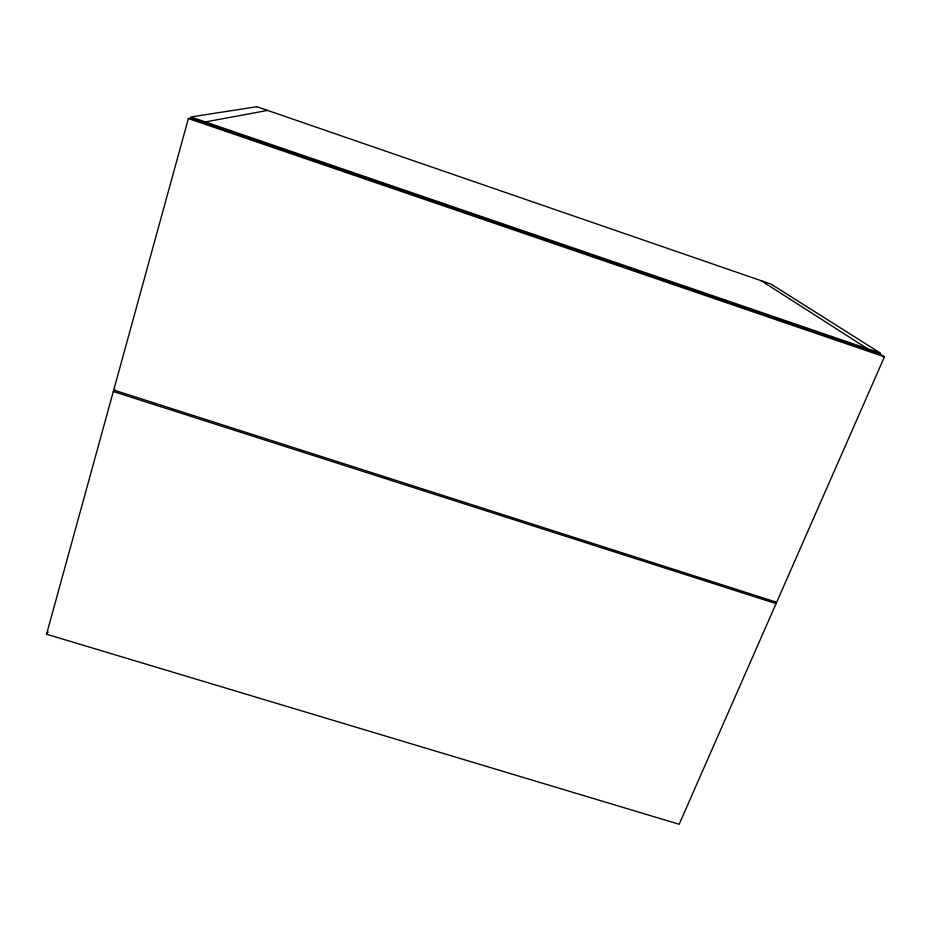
<?xml version="1.0" encoding="UTF-8"?>
<svg xmlns="http://www.w3.org/2000/svg" width="931" height="931" viewBox="0 0 931 931"><rect width="100%" height="100%" fill="white"/><g stroke="black" fill="none" stroke-linecap="round" stroke-linejoin="round"><path stroke-width="1.4" d="M774.72 601.461L776.07 603.602L679.165 824.272L46.55 634.232L113.314 391.509L115.083 389.821M188.388 118.54L113.722 390.031L776.663 602.276L884.45 356.817L879.714 353.815L191.297 118.074L188.388 118.54L884.45 356.817M46.55 634.232L48.168 631.963M205.367 121.938L267.616 110.417M113.314 391.509L776.07 603.602M761.197 280.697L867.459 348.706M256.921 106.728L190.832 116.957L880.551 353.198L771.089 284.118L256.921 106.728"/></g></svg>
